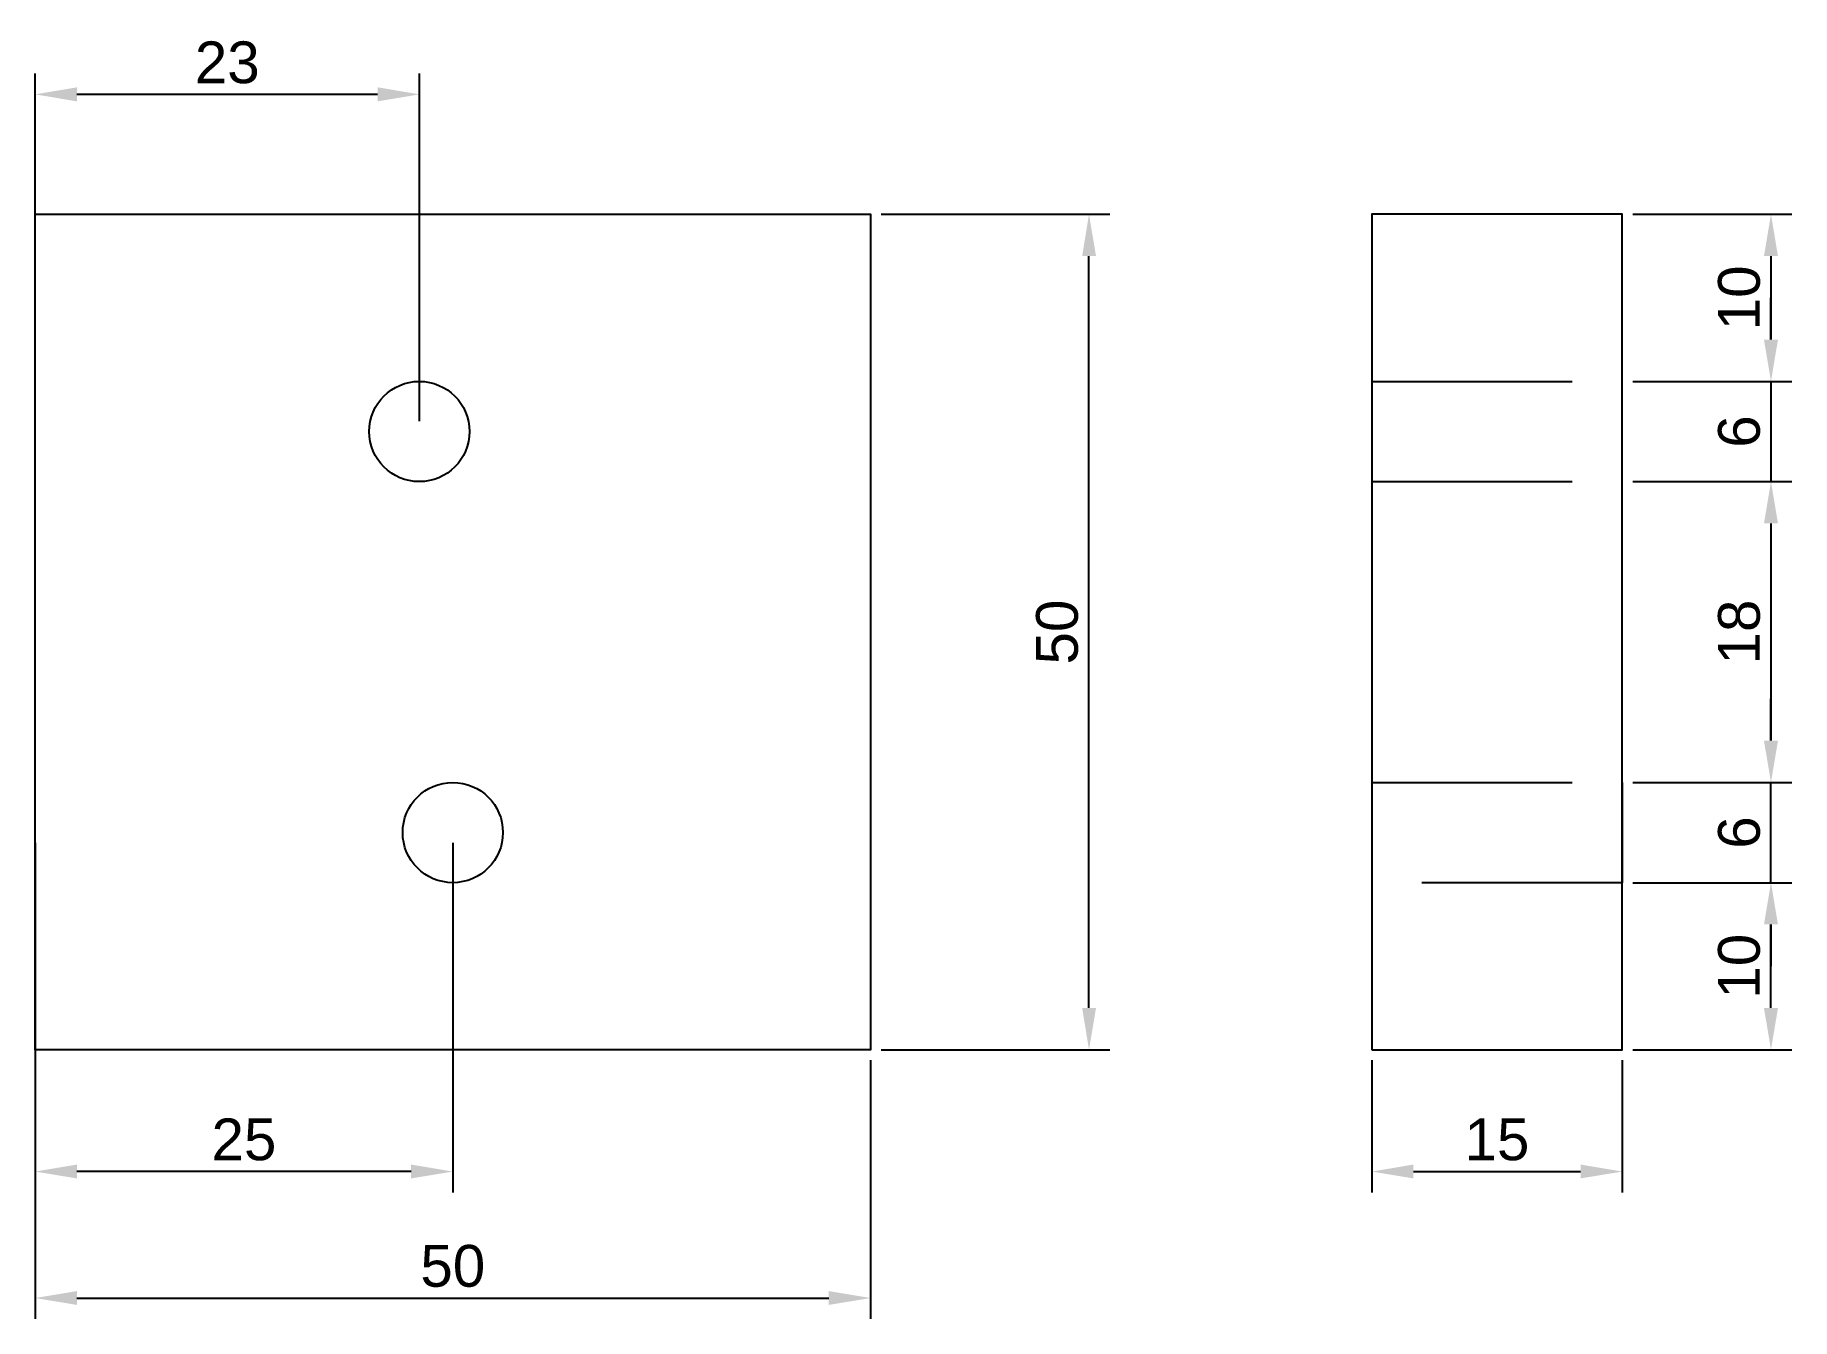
# Model space of a CAD drawing. Header units: millimetres. Extents: x 0 to 105, y -66 to 11.
import ezdxf

# ---------------------------------------------------------------- set-up
doc = ezdxf.new("R2010")
doc.units = ezdxf.units.MM
doc.linetypes.add('ACAD_ISO02W100', pattern=[15, 12, -3])
doc.layers.add('cotas', color=7, linetype='Continuous')
doc.layers.add('furo', color=3, linetype='ACAD_ISO02W100')
doc.styles.get("Standard").update_dxf_attribs({"font": 'arial.ttf'})
doc.dimstyles.new('ISO-25', dxfattribs={"dimtxt": 2.5, "dimasz": 2.5, "dimexe": 1.25, "dimexo": 0.625, "dimtad": 1, "dimtxsty": 'Standard', "dimcen": 2.5, "dimadec": 0, "dimazin": 0, "dimtfac": 1, "dimtmove": 0, "dimatfit": 3, "dimfxl": 1, "dimarcsym": 0})

# ---------------------------------------------------------------- blocks, each defined once
blk = doc.blocks.new('*D1')
at = {"layer": 'cotas', "color": 0, "lineweight": -2, "transparency": 16777216}
for p, q in [((0, -50.62), (0, -66.11)), ((50, -50.62), (50, -66.11)), ((2.5, -64.86), (47.5, -64.86))]:
    blk.add_line(p, q, dxfattribs=at)
at = {"layer": 'cotas', "color": 0, "transparency": 16777216}
for points in [[(2.5, -64.44), (2.5, -65.27), (0, -64.86)], [(47.5, -64.44), (47.5, -65.27), (50, -64.86)]]:
    blk.add_solid(points, dxfattribs=at)
at = {"layer": 'Defpoints', "color": 0, "transparency": 16777216}
for p in [(0, -50), (50, -50), (50, -64.86)]:
    blk.add_point(p, dxfattribs=at)
at = {"layer": 'cotas', "color": 0, "transparency": 16777216, "insert": (25, -62.95), "char_height": 2.5, "attachment_point": 5}
blk.add_mtext('50', dxfattribs=at)
blk = doc.blocks.new('*D2')
at = {"layer": 'cotas', "color": 0, "lineweight": -2, "transparency": 16777216}
for p, q in [((50.63, 0), (64.33, 0)), ((63.08, -47.5), (63.08, -2.5)), ((50.63, -50), (64.33, -50))]:
    blk.add_line(p, q, dxfattribs=at)
at = {"layer": 'cotas', "color": 0, "transparency": 16777216}
for points in [[(62.67, -2.5), (63.5, -2.5), (63.08, 0)], [(62.67, -47.5), (63.5, -47.5), (63.08, -50)]]:
    blk.add_solid(points, dxfattribs=at)
at = {"layer": 'Defpoints', "color": 0, "transparency": 16777216}
for p in [(50, 0), (63.08, 0), (50, -50)]:
    blk.add_point(p, dxfattribs=at)
at = {"layer": 'cotas', "color": 0, "transparency": 16777216, "insert": (61.18, -25), "char_height": 2.5, "attachment_point": 5, "rotation": 90}
blk.add_mtext('50', dxfattribs=at)
blk = doc.blocks.new('*D3')
at = {"layer": 'cotas', "color": 0, "lineweight": -2, "transparency": 16777216}
for p, q in [((80, -50.62), (80, -58.54)), ((95, -50.62), (95, -58.54)), ((82.5, -57.29), (92.5, -57.29))]:
    blk.add_line(p, q, dxfattribs=at)
at = {"layer": 'cotas', "color": 0, "transparency": 16777216}
for points in [[(82.5, -56.87), (82.5, -57.7), (80, -57.29)], [(92.5, -56.87), (92.5, -57.7), (95, -57.29)]]:
    blk.add_solid(points, dxfattribs=at)
at = {"layer": 'Defpoints', "color": 0, "transparency": 16777216}
for p in [(80, -50), (95, -50), (95, -57.29)]:
    blk.add_point(p, dxfattribs=at)
at = {"layer": 'cotas', "color": 0, "transparency": 16777216, "insert": (87.5, -55.38), "char_height": 2.5, "attachment_point": 5}
blk.add_mtext('15', dxfattribs=at)
blk = doc.blocks.new('*D16')
at = {"layer": 'cotas', "color": 0, "lineweight": -2, "transparency": 16777216}
for p, q in [((95.63, -40), (105.15, -40)), ((103.9, -47.5), (103.9, -42.5)), ((95.63, -50), (105.15, -50))]:
    blk.add_line(p, q, dxfattribs=at)
at = {"layer": 'cotas', "color": 0, "transparency": 16777216}
for points in [[(103.48, -42.5), (104.32, -42.5), (103.9, -40)], [(103.48, -47.5), (104.32, -47.5), (103.9, -50)]]:
    blk.add_solid(points, dxfattribs=at)
at = {"layer": 'Defpoints', "color": 0, "transparency": 16777216}
for p in [(95, -40), (103.9, -40), (95, -50)]:
    blk.add_point(p, dxfattribs=at)
at = {"layer": 'cotas', "color": 0, "transparency": 16777216, "insert": (102, -45), "char_height": 2.5, "attachment_point": 5, "rotation": 90}
blk.add_mtext('10', dxfattribs=at)
blk = doc.blocks.new('*D23')
at = {"layer": 'cotas', "color": 0, "lineweight": -2, "transparency": 16777216}
for p, q in [((103.9, -31.5), (103.9, -29)), ((95.63, -34), (105.15, -34)), ((103.9, -40), (103.9, -34)), ((95.63, -40), (105.15, -40)), ((103.9, -42.5), (103.9, -45))]:
    blk.add_line(p, q, dxfattribs=at)
at = {"layer": 'cotas', "color": 0, "transparency": 16777216}
for points in [[(103.48, -31.5), (104.32, -31.5), (103.9, -34)], [(103.48, -42.5), (104.32, -42.5), (103.9, -40)]]:
    blk.add_solid(points, dxfattribs=at)
at = {"layer": 'Defpoints', "color": 0, "transparency": 16777216}
for p in [(95, -34), (103.9, -34), (95, -40)]:
    blk.add_point(p, dxfattribs=at)
at = {"layer": 'cotas', "color": 0, "transparency": 16777216, "insert": (102, -37), "char_height": 2.5, "attachment_point": 5, "rotation": 90}
blk.add_mtext('6', dxfattribs=at)
blk = doc.blocks.new('*D24')
at = {"layer": 'cotas', "color": 0, "lineweight": -2, "transparency": 16777216}
for p, q in [((95.63, -16), (105.15, -16)), ((103.9, -18.5), (103.9, -31.5)), ((95.63, -34), (105.15, -34))]:
    blk.add_line(p, q, dxfattribs=at)
at = {"layer": 'cotas', "color": 0, "transparency": 16777216}
for points in [[(103.48, -18.5), (104.32, -18.5), (103.9, -16)], [(103.48, -31.5), (104.32, -31.5), (103.9, -34)]]:
    blk.add_solid(points, dxfattribs=at)
at = {"layer": 'Defpoints', "color": 0, "transparency": 16777216}
for p in [(95, -16), (95, -34), (103.9, -34)]:
    blk.add_point(p, dxfattribs=at)
at = {"layer": 'cotas', "color": 0, "transparency": 16777216, "insert": (102, -25), "char_height": 2.5, "attachment_point": 5, "rotation": 90}
blk.add_mtext('18', dxfattribs=at)
blk = doc.blocks.new('*D25')
at = {"layer": 'cotas', "color": 0, "lineweight": -2, "transparency": 16777216}
for p, q in [((103.9, -7.5), (103.9, -5)), ((95.63, -10), (105.15, -10)), ((103.9, -10), (103.9, -16)), ((95.63, -16), (105.15, -16)), ((103.9, -18.5), (103.9, -21))]:
    blk.add_line(p, q, dxfattribs=at)
at = {"layer": 'cotas', "color": 0, "transparency": 16777216}
for points in [[(103.48, -7.5), (104.32, -7.5), (103.9, -10)], [(103.48, -18.5), (104.32, -18.5), (103.9, -16)]]:
    blk.add_solid(points, dxfattribs=at)
at = {"layer": 'Defpoints', "color": 0, "transparency": 16777216}
for p in [(95, -10), (95, -16), (103.9, -16)]:
    blk.add_point(p, dxfattribs=at)
at = {"layer": 'cotas', "color": 0, "transparency": 16777216, "insert": (102, -13), "char_height": 2.5, "attachment_point": 5, "rotation": 90}
blk.add_mtext('6', dxfattribs=at)
blk = doc.blocks.new('*D26')
at = {"layer": 'cotas', "color": 0, "lineweight": -2, "transparency": 16777216}
for p, q in [((95.63, 0), (105.15, 0)), ((103.9, -2.5), (103.9, -7.5)), ((95.63, -10), (105.15, -10))]:
    blk.add_line(p, q, dxfattribs=at)
at = {"layer": 'cotas', "color": 0, "transparency": 16777216}
for points in [[(103.48, -2.5), (104.32, -2.5), (103.9, 0)], [(103.48, -7.5), (104.32, -7.5), (103.9, -10)]]:
    blk.add_solid(points, dxfattribs=at)
at = {"layer": 'Defpoints', "color": 0, "transparency": 16777216}
for p in [(95, 0), (95, -10), (103.9, -10)]:
    blk.add_point(p, dxfattribs=at)
at = {"layer": 'cotas', "color": 0, "transparency": 16777216, "insert": (102, -5), "char_height": 2.5, "attachment_point": 5, "rotation": 90}
blk.add_mtext('10', dxfattribs=at)
blk = doc.blocks.new('*D28')
at = {"layer": 'cotas', "color": 0, "lineweight": -2, "transparency": 16777216}
for p, q in [((0, -12.38), (0, 8.43)), ((23, -12.38), (23, 8.43)), ((20.5, 7.18), (2.5, 7.18))]:
    blk.add_line(p, q, dxfattribs=at)
at = {"layer": 'cotas', "color": 0, "transparency": 16777216}
for points in [[(2.5, 7.6), (2.5, 6.76), (0, 7.18)], [(20.5, 7.6), (20.5, 6.76), (23, 7.18)]]:
    blk.add_solid(points, dxfattribs=at)
at = {"layer": 'Defpoints', "color": 0, "transparency": 16777216}
for p in [(0, 7.18), (0, -13), (23, -13)]:
    blk.add_point(p, dxfattribs=at)
at = {"layer": 'cotas', "color": 0, "transparency": 16777216, "insert": (11.5, 9.08), "char_height": 2.5, "attachment_point": 5}
blk.add_mtext('23', dxfattribs=at)
blk = doc.blocks.new('*D29')
at = {"layer": 'cotas', "color": 0, "lineweight": -2, "transparency": 16777216}
for p, q in [((0, -37.62), (0, -58.54)), ((25, -37.62), (25, -58.54)), ((22.5, -57.29), (2.5, -57.29))]:
    blk.add_line(p, q, dxfattribs=at)
at = {"layer": 'cotas', "color": 0, "transparency": 16777216}
for points in [[(2.5, -56.87), (2.5, -57.7), (0, -57.29)], [(22.5, -56.87), (22.5, -57.7), (25, -57.29)]]:
    blk.add_solid(points, dxfattribs=at)
at = {"layer": 'Defpoints', "color": 0, "transparency": 16777216}
for p in [(0, -37), (25, -37), (0, -57.29)]:
    blk.add_point(p, dxfattribs=at)
at = {"layer": 'cotas', "color": 0, "transparency": 16777216, "insert": (12.5, -55.38), "char_height": 2.5, "attachment_point": 5}
blk.add_mtext('25', dxfattribs=at)

msp = doc.modelspace()

# ---------------------------------------------------------------- linework, layer by layer
for points in [[(0, 0), (50, 0), (50, -50), (0, -50)], [(80, -50), (95, -50), (95, 0), (80, 0)]]:
    msp.add_lwpolyline(points, close=True)
at = {"layer": 'cotas'}
for centre in [(23, -13), (25, -37)]:
    msp.add_circle(centre, 3, dxfattribs=at)
at = {"layer": 'furo'}
for p, q in [((80, -10), (95, -10)), ((80, -16), (95, -16)), ((80, -34), (95, -34)), ((95, -34), (95, -40)), ((95, -40), (80, -40))]:
    msp.add_line(p, q, dxfattribs=at)

# ---------------------------------------------------------------- dimensions: what is measured, and where the dimension line sits
at = {"layer": 'cotas'}
for base, p1, p2, picture, middle in [((0, 7.181), (23, -13), (0, -13), '*D28', (11.5, 9.083)), ((0, -57.286), (25, -37), (0, -37), '*D29', (12.5, -55.384)), ((50, -64.855), (0, -50), (50, -50), '*D1', (25, -62.954)), ((95, -57.286), (80, -50), (95, -50), '*D3', (87.5, -55.384))]:
    dim = msp.add_linear_dim(base=base, p1=p1, p2=p2, dimstyle='ISO-25', dxfattribs=at)
    dim.commit()
    dim.dimension.update_dxf_attribs({"geometry": picture, "text_midpoint": middle})
for base, p1, p2, picture, middle in [((63.083, 0), (50, -50), (50, 0), '*D2', (61.182, -25)), ((103.901, -10), (95, 0), (95, -10), '*D26', (101.999, -5)), ((103.901, -16), (95, -10), (95, -16), '*D25', (101.999, -13)), ((103.901, -34), (95, -16), (95, -34), '*D24', (101.999, -25)), ((103.901, -34), (95, -40), (95, -34), '*D23', (101.999, -37)), ((103.901, -40), (95, -50), (95, -40), '*D16', (101.999, -45))]:
    dim = msp.add_linear_dim(base=base, p1=p1, p2=p2, angle=90, dimstyle='ISO-25', dxfattribs=at)
    dim.commit()
    dim.dimension.update_dxf_attribs({"geometry": picture, "text_midpoint": middle})

doc.saveas('drawing.dxf')
